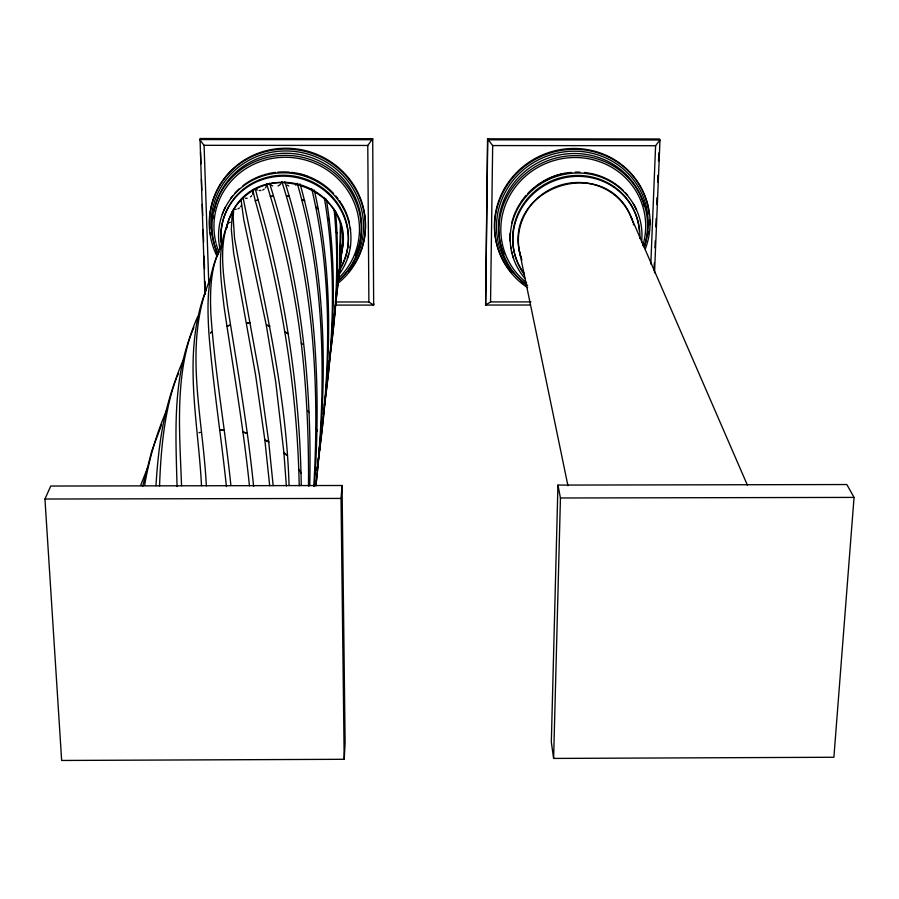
<?xml version="1.0" encoding="UTF-8"?>
<svg xmlns="http://www.w3.org/2000/svg" width="899" height="899" viewBox="0 0 899 899"><rect width="100%" height="100%" fill="white"/><g stroke="black" fill="none" stroke-linecap="round" stroke-linejoin="round"><path stroke-width="1.35" d="M340.463 222.716L339.406 269.385L333.922 320.381M309.739 485.82C312.054 383.727 301.098 280.645 269.509 183.227M654.528 272.813L659.99 139.986L659.405 138.974L487.55 138.806L485.629 305.042L530.32 305.019M650.82 264.025L655.596 145.717L659.99 139.986L487.741 139.828L485.629 305.042L490.551 301.918L492.674 145.571L487.55 138.806M341.249 225.458L339.44 272.363L333.911 318.032M343.036 239.999L338.496 278.218M557.942 485.089L551.323 742.102L553.615 758.43L833.89 757.261L854.05 497.405L846.847 484.539L557.942 485.089L560.448 497.99L553.615 758.43M159.55 485.876C161.101 443.14 165.461 399.37 183.34 360.005M654.034 270.127L654.315 263.149M654.944 247.798L655.236 240.831M655.809 226.874L656.146 218.502M656.72 204.545L657.012 197.578M657.63 182.227L657.922 175.249M658.495 161.292L658.832 152.92M155.988 485.718C158.157 449.275 162.91 412.439 176.384 378.265M373.726 303.727L373.658 305.087L335.776 305.098M344.193 759.295L345.115 742.934L342.047 485.494L50.737 486.044L44.95 499.024L61.649 760.464L344.193 759.295L341.036 498.428L342.047 485.494M313.785 486.303C319.842 384.053 313.29 279.668 281.859 181.643M236.201 209.265A6.922 6.641 22.6 0 1 234.403 209.253L233.706 209.074L233.178 217.637L234.572 238.493L259.508 375.434L268.734 441.96L273.161 485.617M314.448 486.101C321.348 384.064 315.875 279.668 284.814 181.643M372.703 138.704L373.658 305.087L368.882 301.963L367.781 145.458L372.703 138.704L200.039 138.536L204.916 293.928M343.002 237.347L340.721 262.98M315.931 485.954C326.404 385.12 325.685 281.263 297.221 183.239M316.043 484.224C327.438 384.367 327.494 281.387 300.086 183.992L299.906 183.935M340.743 262.845L340.991 260.474L337.889 284.814M232.313 211.557L231.335 229.503L233.605 252.821L255.507 374.433L264.834 439.881L269.678 485.685M317.729 465.143C330.506 373.602 333.304 279.117 311.695 188.655M317.707 461.996L318.28 457.917M318.662 455.209C331.36 367.489 333.967 277.004 314.279 190.094L314.234 190.262M324.134 405.37C334.417 337.35 337.271 267.644 326.382 199.511L325.337 198.488M328.596 364.039L328.989 361.319M329.573 357.24C336.956 309.121 339.631 260.148 335.574 211.591L334.844 210.344M337.518 284.972L338.103 280.926M316.897 470.559L317.549 466.502M323.269 414.102L323.73 411.36C333.799 340.609 336.597 268.149 324.269 197.488M328.618 366.309L329.068 363.556C336.44 312.481 339.226 260.541 334.08 209.119M333.068 325.764L333.754 321.73M341.081 254.72L341.553 252.001M226.514 228.425L228.683 220.053L232.987 210.31M144.615 485.359C149.077 459.355 156.381 433.824 166.911 409.607M142.739 486.213L151.74 451.084L161.539 424.822M317.055 468.312L316.751 469.492L317.493 466.738M341.126 254.147C359.195 190.925 263.407 153.56 232.751 211.029M227.211 225.435C216.389 251.327 221.03 280.173 224.121 307.132C232.807 366.646 243.303 425.912 249.439 485.775M140.671 485.314L147.829 467.21M197.645 316.819C173.743 369.624 179.631 429.464 181.531 485.741M210.209 278.892C182.531 344.441 203.196 417.698 206.309 485.865M176.934 377.029L178.586 373.31M193.914 327.438C172.057 377.288 175.743 433.397 177.047 486.505M206.085 289.961C181.778 352.307 198.319 421.024 201.488 485.584M219.199 251.922C206.343 277.061 207.332 306.345 208.928 333.765C213.074 384.862 221.053 435.566 226.424 486.539M222.649 243.045C210.422 264.654 209.804 290.388 210.905 314.56C214.917 371.737 224.997 428.261 230.874 485.246M286.365 485.932L283.882 452.602L275.69 381.682L266.273 325.112L243.741 219.57L241.011 199.477L242.011 198.454M242.91 197.578L243.674 197.802M252.889 189.959L253.99 189.318M299.21 485.797C297.333 389.323 281.522 293.568 255.305 200.803L257.586 199.87M255.26 188.621L258.092 199.679M198.971 432.722L200.331 432.352M266.677 183.969L270.419 196.443L273.431 196.061L270.419 196.454M44.95 499.024L341.036 498.428M560.448 497.99L854.05 497.405M335.305 301.985L368.882 301.963M490.551 301.918L530.927 301.907M372.636 139.716L199.567 139.559L204.084 145.312L208.793 283.837M204.084 145.312L367.781 145.458M492.674 145.571L655.596 145.717M286.68 196.106L289.309 196.488L286.815 196.117M270.419 196.443C284.938 244.281 295.254 293.366 301.232 343.002L302.592 344.283M307.964 410.798L309.02 412.461M335.99 231.077L337.013 233.425L336.046 231.2M630.84 216.479L747.451 485.269M521.521 258.822L521.948 259.968M520.926 257.058C499.08 187.138 608.14 150.729 632.233 220.165A58.637 56.244 -20.1 0 0 558.886 185.666A58.637 56.244 -20.1 0 0 521.094 257.586M252.788 190.24L255.305 200.803M632.604 221.334L632.963 222.514M258.092 199.668C285.084 292.456 299.861 388.694 301.244 485.348M633.334 223.896L633.581 224.896M519.42 251.282L567.954 485.763M243.045 197.454C262.16 292.737 286.118 387.66 289.062 485.426M253.608 486.292C247.517 425.766 237.033 365.826 227.481 305.795C224.031 278.443 218.311 249.45 227.885 222.694L228.604 222.694A6.9 6.619 22.1 0 0 230.313 222.244M301.232 343.002C306.829 390.481 308.896 438.307 308.469 486.089M200.522 152.538L200.915 163.742M201.443 179.148L201.826 190.352M202.309 204.365L202.702 215.569M203.185 229.571L203.623 242.179M204.107 256.181L204.545 268.779M204.972 281.387L205.41 293.995M226.649 227.694A58.783 56.502 15.6 0 1 296.681 183.834A58.783 56.502 15.6 0 1 341.215 253.833M264.16 189.127A6.934 6.686 22.4 0 1 262.632 189.992M260.901 190.453A6.934 6.686 22.4 0 1 259.103 190.453M257.35 189.992A6.934 6.686 22.4 0 1 255.777 189.116M266.261 186.363A6.934 6.686 22.4 0 1 265.407 187.88M239.449 207.939A6.922 6.641 22.6 0 1 237.92 208.804M241.528 205.197A6.922 6.641 22.6 0 1 240.674 206.703M296.872 183.845A6.922 6.709 19.8 0 1 295.625 185.093M288.815 185.958A6.922 6.709 19.8 0 1 287.242 185.082M251.709 195.69A6.922 6.675 22.8 0 1 250.473 196.926M247.214 198.252A6.922 6.675 22.8 0 1 245.416 198.252M252.945 190.734A6.922 6.675 22.8 0 1 252.563 194.173M280.825 183.834A6.934 6.709 21.5 0 1 278.038 185.958M272.768 185.958A6.934 6.709 21.5 0 1 269.88 183.834M360.544 251.664A78.168 75.314 16.3 0 1 356.701 259.957M356.06 261.103A78.168 75.314 16.3 0 1 354.037 264.463M353.329 265.565A78.168 75.314 16.3 0 1 351.835 267.722M351.059 268.779A78.168 75.314 16.3 0 1 348.632 271.869M217.367 255.282A78.168 75.314 16.3 0 1 215.704 251.664M210.748 235.201A78.168 75.314 16.3 0 1 210.332 232.583M209.872 228.649A78.168 75.314 16.3 0 1 209.917 215.468M210.051 214.164A78.168 75.314 16.3 0 1 304.873 150.47A78.168 75.314 16.3 0 1 361.016 250.439M221.648 247.068A63.998 61.525 15.6 0 1 295.94 177.395A63.998 61.525 15.6 0 1 339.631 270.105M221.379 241.786A63.885 61.413 15.6 0 1 292.321 175.856A63.885 61.413 15.6 0 1 344.856 258.485M344.486 259.485A63.885 61.413 15.6 0 1 339.181 269.947M220.199 249.675A66.38 63.818 15.7 0 1 297.704 174.305A66.38 63.818 15.7 0 1 338.777 274.869M348.677 254.046A66.256 63.717 15.7 0 1 347.306 258.26M222.244 214.535A66.256 63.717 15.7 0 1 223.413 211.4M223.851 210.366A66.256 63.717 15.7 0 1 225.256 207.321M230.436 198.668A66.256 63.717 15.7 0 1 232.481 195.982M234.673 193.397A66.256 63.717 15.7 0 1 239.46 188.599M242.944 185.688A66.256 63.717 15.7 0 1 253.54 178.991M254.574 178.485A66.256 63.717 15.7 0 1 263.126 175.08M264.227 174.743A66.256 63.717 15.7 0 1 266.452 174.114M267.576 173.833A66.256 63.717 15.7 0 1 275.555 172.383M277.87 172.147A66.256 63.717 15.7 0 1 289.512 172.159M291.827 172.394A66.256 63.717 15.7 0 1 299.873 173.855M300.996 174.136A66.256 63.717 15.7 0 1 303.255 174.766M304.368 175.114A66.256 63.717 15.7 0 1 316.167 180.092M317.19 180.654A66.256 63.717 15.7 0 1 333.551 193.454M335.844 196.027A66.256 63.717 15.7 0 1 338.002 198.724M339.35 200.567A66.256 63.717 15.7 0 1 340.631 202.455M341.249 203.421A66.256 63.717 15.7 0 1 345.07 210.411M345.542 211.434A66.256 63.717 15.7 0 1 347.98 217.772M348.318 218.839A66.256 63.717 15.7 0 1 349.475 223.188M350.329 227.593A66.256 63.717 15.7 0 1 350.621 229.818M350.498 245.371A66.256 63.717 15.7 0 1 350.161 247.562M216.041 243.191A72.976 70.268 16.1 0 1 305.233 159.977A72.976 70.268 16.1 0 1 339.653 277.128M218.671 251.439A72.976 70.268 16.1 0 1 216.356 244.382M217.356 253.215A74.898 72.111 16.1 0 1 250.754 163.618A74.898 72.111 16.1 0 1 347.329 186.655A74.898 72.111 16.1 0 1 337.361 281.837M356.881 251.855A74.561 71.819 16.2 0 1 355.431 255.305M213.085 218.603A74.561 71.819 16.2 0 1 213.321 216.097M214.063 211.119A74.561 71.819 16.2 0 1 215.164 206.208M215.49 204.994A74.561 71.819 16.2 0 1 304.424 155.561A74.561 71.819 16.2 0 1 360.083 241.101M359.814 242.325A74.561 71.819 16.2 0 1 359.207 244.753M358.87 245.955A74.561 71.819 16.2 0 1 357.319 250.697M218.176 254.383A76.404 73.594 16.2 0 1 248.371 160.595A76.404 73.594 16.2 0 1 348.396 181.823A76.404 73.594 16.2 0 1 339.002 280.016M217.041 256.294A78.314 75.437 16.3 0 1 247.764 158.73A78.314 75.437 16.3 0 1 351.239 182.486A78.314 75.437 16.3 0 1 337.226 283.893M291.298 172.563A60.829 58.536 15.9 0 1 294.49 172.979M297.648 173.552A60.829 58.536 15.9 0 1 299.738 174.024M300.783 174.282A60.829 58.536 15.9 0 1 302.839 174.867M303.862 175.17A60.829 58.536 15.9 0 1 307.908 176.609M316.56 180.789A60.829 58.536 15.9 0 1 318.381 181.901M291.254 172.788A60.851 58.559 15.9 0 1 293.377 173.046M500.17 254.08A77.966 74.977 -20.8 0 1 550.66 151.953A77.966 74.977 -20.8 0 1 648.494 209.107M648.718 210.4A77.966 74.977 -20.8 0 1 649.235 214.299M649.584 219.547A77.966 74.977 -20.8 0 1 649.561 224.806M649.011 231.358A77.966 74.977 -20.8 0 1 648.629 233.965M523.162 283.59A77.966 74.977 -20.8 0 1 521.105 281.971M511.778 272.835A77.966 74.977 -20.8 0 1 500.687 255.282M524.319 274.51A63.829 61.244 -20.2 0 1 558.436 179.339A63.829 61.244 -20.2 0 1 639.874 238.55M514.554 253.394A63.717 61.143 -20.2 0 1 562.931 177.148A63.717 61.143 -20.2 0 1 638.537 224.75M638.717 225.795A63.717 61.143 -20.2 0 1 639.335 231.11M524.095 273.442A63.717 61.143 -20.2 0 1 517.7 262.429M517.285 261.452A63.717 61.143 -20.2 0 1 514.824 254.417M524.825 278.308A66.2 63.537 -20.2 0 1 557.459 176.092A66.2 63.537 -20.2 0 1 641.583 241.988M526.623 282.792A72.785 69.953 -20.6 0 1 511.879 192.038A72.785 69.953 -20.6 0 1 602.858 162.921A72.785 69.953 -20.6 0 1 642.83 245.607M526.398 284.972A74.707 71.796 -20.6 0 1 510.036 191.408A74.707 71.796 -20.6 0 1 604.038 161.337A74.707 71.796 -20.6 0 1 644.28 247.259M527.679 285.466A76.201 73.269 -20.8 0 1 506.721 189.565A76.201 73.269 -20.8 0 1 603.341 156.875A76.201 73.269 -20.8 0 1 644.392 245.978M527.657 287.68A78.112 75.1 -20.8 0 1 505.081 188.633A78.112 75.1 -20.8 0 1 605.364 155.651A78.112 75.1 -20.8 0 1 645.302 248.978M643.324 202.769A74.37 71.493 -20.7 0 1 644.358 206.377M503.934 254.17A74.37 71.493 -20.7 0 1 501.395 247.158M501.046 245.955A74.37 71.493 -20.7 0 1 551.469 157.01A74.37 71.493 -20.7 0 1 642.942 201.578M513.576 258.26A66.088 63.424 -20.3 0 1 512.542 255.114M511.947 252.979A66.088 63.424 -20.3 0 1 511.43 250.832M510.992 248.663A66.088 63.424 -20.3 0 1 510.632 246.483M510.07 240.966A66.088 63.424 -20.3 0 1 510.138 233.178M511.655 223.233A66.088 63.424 -20.3 0 1 512.835 218.895M513.183 217.816A66.088 63.424 -20.3 0 1 515.655 211.501M516.138 210.467A66.088 63.424 -20.3 0 1 519.993 203.5M520.611 202.533A66.088 63.424 -20.3 0 1 522.577 199.724M523.263 198.803A66.088 63.424 -20.3 0 1 526.173 195.252M527.724 193.543A66.088 63.424 -20.3 0 1 564.842 173.293M565.988 173.08A66.088 63.424 -20.3 0 1 570.595 172.451M575.225 172.136A66.088 63.424 -20.3 0 1 579.866 172.136M584.485 172.462A66.088 63.424 -20.3 0 1 589.059 173.102M590.194 173.305A66.088 63.424 -20.3 0 1 601.217 176.44M602.285 176.856A66.088 63.424 -20.3 0 1 605.432 178.216M606.454 178.699A66.088 63.424 -20.3 0 1 623.052 190.352M625.389 192.768A66.088 63.424 -20.3 0 1 627.592 195.297M633.312 203.545A66.088 63.424 -20.3 0 1 636.335 209.489M542.468 182.25A60.694 58.3 -20.5 0 1 545.221 180.632M546.165 180.115A60.694 58.3 -20.5 0 1 549.019 178.676M553.953 176.597A60.694 58.3 -20.5 0 1 561.1 174.417M563.19 173.945A60.694 58.3 -20.5 0 1 565.28 173.552M569.517 172.968A60.694 58.3 -20.5 0 1 571.64 172.788M533.129 189.127A60.66 58.278 -20.5 0 1 534.703 187.711M538.018 185.048A60.66 58.278 -20.5 0 1 541.501 182.598M542.4 182.025A60.66 58.278 -20.5 0 1 561.032 174.192M562.066 173.945A60.66 58.278 -20.5 0 1 565.213 173.327M567.325 173.001A60.66 58.278 -20.5 0 1 571.562 172.574M519.364 250.731A58.311 55.963 -20.3 0 1 518.79 248.203M319.538 450.466L319.471 446.927L319.538 450.466M304.592 200.825L301.772 199.69L304.592 200.825M219.716 429.834L224.177 429.857L219.716 429.834M288.309 333.709L284.972 331.9L288.309 333.709M268.734 441.96L264.834 439.881L268.734 441.96M301.041 472.885L298.738 469.334L301.041 472.885M315.807 207.073L318.235 208.871L315.807 207.073M211.962 332.057L210.535 332.832L211.962 332.057M316.987 431.026L316.077 428.003L316.987 431.026M283.882 452.602L286.523 454.995L283.882 452.602M340.878 248.214L340.418 245.326L340.878 248.214M227.087 326L229.863 325.281L227.087 326M200.825 432.228L200.825 432.228M246.674 323.112L250.248 323.134L246.674 323.112M243.505 432.239L242.921 432.127L243.505 432.239M245.101 432.61L243.696 432.284L247.259 433.228L245.101 432.61M268.127 325.55L266.936 325.258L269.97 326.09L268.127 325.55M327.551 217.805L329.292 220.008L327.551 217.805"/></g></svg>
